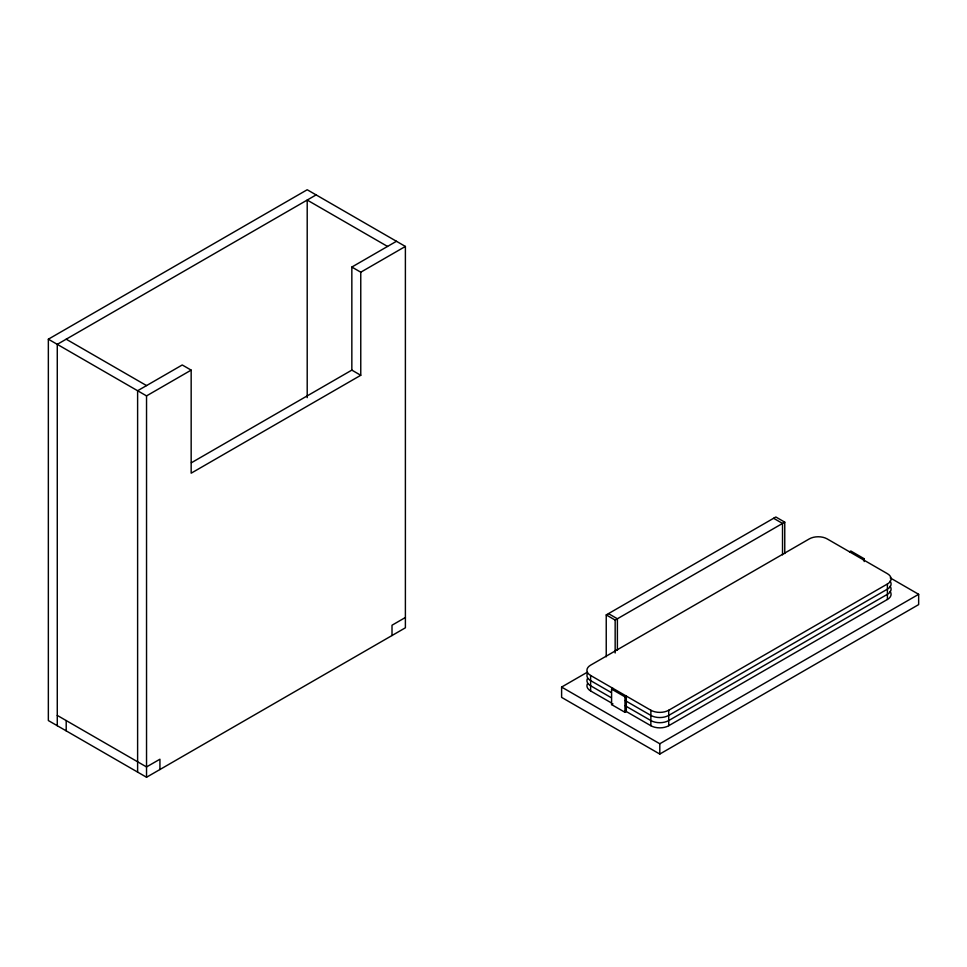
<?xml version="1.0" encoding="UTF-8"?>
<svg xmlns="http://www.w3.org/2000/svg" width="967" height="967" viewBox="0 0 967 967"><rect width="100%" height="100%" fill="white"/><g stroke="black" fill="none" stroke-linecap="round" stroke-linejoin="round"><path stroke-width="1.45" d="M48.35 339.199L307.204 189.75L405.391 246.44L405.391 627.801L146.537 777.25L48.35 720.56L48.35 339.199L146.537 395.89L191.164 370.119L191.164 473.189L360.764 375.281L360.764 272.21L405.391 246.44M316.136 194.899L57.271 344.349L57.271 725.721M191.369 462.77L351.843 370.119L351.843 267.049L396.47 241.279M405.391 617.49L392.01 625.226L392.01 635.524M606.236 656.811L606.236 614.915L775.836 516.994L784.757 522.156L784.757 553.571M606.236 614.915L615.157 620.065L784.757 522.156M890.232 577.891L918.65 594.306L918.65 604.605L659.796 754.055L561.609 697.376L561.609 687.066L587.295 672.234M611.591 689.12L624.984 696.856L626.314 696.083L626.314 711.543L624.984 712.316L611.591 704.58L611.591 689.12L612.933 688.347M849.473 551.782L850.815 551.009L864.196 558.745L864.196 561.549M611.591 704.58L612.933 703.819M862.866 559.518L864.196 558.745M590.619 675.474L650.864 710.249A12.619 7.289 0 0 0 668.717 710.249L887.404 583.995A12.619 7.289 0 0 0 887.404 573.685L827.16 538.897A12.619 7.289 0 0 0 809.306 538.897L590.619 665.163A12.619 7.289 0 0 0 590.619 675.474L590.619 690.934L611.12 702.767M625.226 710.914L650.864 725.721A12.619 7.289 0 0 0 668.717 725.721L887.404 599.455A12.619 7.289 0 0 0 890.063 591.405M561.609 687.066L659.796 743.756L918.65 594.306M387.549 246.44L307.204 200.06L307.204 397.655M351.843 267.049L360.764 272.21M773.6 518.288L782.521 523.437L782.521 554.865M351.843 370.119L360.764 375.281M191.164 370.119L182.243 364.97L137.616 390.741L137.616 772.101M608.461 613.622L617.393 618.783L617.393 650.199M66.203 339.199L146.537 385.579M611.12 692.469L590.619 680.623A12.619 7.289 0 0 1 587.513 673.262M625.226 700.604L650.864 715.411A12.619 7.289 0 0 0 668.717 715.411L887.404 589.145A12.619 7.289 0 0 0 890.063 581.094M611.12 697.618L590.619 685.772A12.619 7.289 0 0 1 587.513 678.411M625.226 705.765L650.864 720.56A12.619 7.289 0 0 0 668.717 720.56L887.404 594.306A12.619 7.289 0 0 0 890.063 586.256M57.271 715.411L146.537 766.94L159.93 759.216L159.93 769.514M887.404 583.995L887.404 599.455M668.717 710.249L668.717 725.721M659.796 743.756L659.796 754.055M650.864 710.249L650.864 725.721M624.984 696.856L624.984 712.316M615.157 620.065L615.157 652.991M146.537 395.89L146.537 777.25M66.203 720.56L66.203 730.871M590.619 690.934A12.619 7.289 0 0 1 587.513 683.56"/></g></svg>
